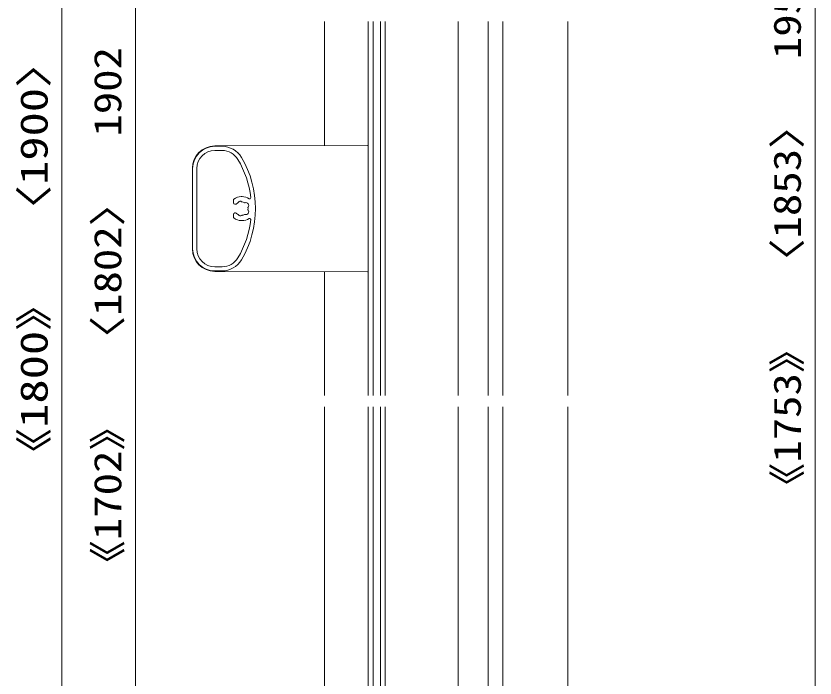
# Model space of a CAD drawing. Units: millimetres on the paper, scale 1:3. Extents: x -305 to 305, y -152 to 152.
# Drawn here: x -37.8 to 33.4, y -11.5 to 47.5 of the extents above; entities that cross this region are included whole.
import ezdxf
from ezdxf.enums import TextEntityAlignment as Align

# ---------------------------------------------------------------- set-up
doc = ezdxf.new("R2010")
doc.units = ezdxf.units.MM
doc.layers.add('0-3_HV', color=7, linetype='Continuous', lineweight=9)
doc.styles.add('ＭＳ ゴシック', font='')
doc.styles.get('ＭＳ ゴシック').set_extended_font_data('MS Gothic')

msp = doc.modelspace()

# ---------------------------------------------------------------- linework, layer by layer
at = {"layer": '0-3_HV'}
for p, q in [((-33.733, 111.537), (-33.733, -51.464)), ((33.373, 100.87), (33.373, -46.464)), ((-27.168, -45.464), (-27.168, 84.87)), ((-10.327, 47.037), (-10.327, 35.994)), ((-6.427, 47.037), (-6.427, 13.703)), ((-5.994, 47.037), (-5.994, 13.703)), ((-5.327, 47.037), (-5.327, 13.703)), ((-4.927, 47.037), (-4.927, 13.703)), ((1.573, 47.037), (1.573, 13.703)), ((4.239, 47.037), (4.239, 13.703)), ((5.573, 47.037), (5.573, 13.703)), ((11.339, 13.703), (11.339, 47.037)), ((-20.111, 35.92), (-19.45, 35.92)), ((-20.101, 35.96), (-19.427, 35.962)), ((-19.431, 35.962), (-6.494, 36.008)), ((-20.111, 35.553), (-19.45, 35.553)), ((-18.03, 35.401), (-18.029, 35.401)), ((-22.094, 26.78), (-22.094, 33.96)), ((-22.094, 33.953), (-22.094, 26.786)), ((-22.077, 26.786), (-22.077, 33.953)), ((-21.711, 26.786), (-21.711, 33.953)), ((-5.953, 32.186), (-5.956, 32.186)), ((-17.678, 31.436), (-17.744, 31.436)), ((-18.444, 31.128), (-18.444, 30.886)), ((-18.311, 30.753), (-18.264, 30.753)), ((-18.264, 29.986), (-18.311, 29.986)), ((-18.444, 29.853), (-18.444, 29.612)), ((-17.744, 29.303), (-17.678, 29.303)), ((-5.956, 28.554), (-5.953, 28.554)), ((-19.45, 25.186), (-20.111, 25.186)), ((-19.45, 24.82), (-20.111, 24.82)), ((-6.494, 24.732), (-20.101, 24.78)), ((-10.327, 24.745), (-10.327, 13.703)), ((-10.327, 12.703), (-10.327, -49.464)), ((-6.427, 12.703), (-6.427, -43.464)), ((-5.994, 12.703), (-5.994, -34.658)), ((-5.327, 12.703), (-5.327, -36.797)), ((-4.927, 12.703), (-4.927, -36.79)), ((1.573, 12.703), (1.573, -42.53)), ((4.239, 12.703), (4.239, -36.397)), ((5.573, 12.703), (5.573, -36.397)), ((11.339, -46.464), (11.339, 12.703))]:
    msp.add_line(p, q, dxfattribs=at)
for centre, radius, start, end in [((-20.094, 33.96), 2, 90.2, 180), ((-20.111, 33.953), 1.967, 90, 180), ((-19.45, 33.92), 2, 30.63515, 90), ((-20.111, 33.953), 1.6, 90, 180), ((-19.45, 33.92), 1.633, 30.63515, 90), ((-25.444, 30.37), 8.967, 329.36485, 30.63515), ((-25.444, 30.37), 8.6, 6.54862, 30.63515), ((-17.744, 30.37), 1.067, 90, 128.36651), ((-17.678, 30.27), 1.167, 57.59256, 90), ((-16.999, 31.339), 0.1, 237.59256, 6.54862), ((-18.344, 31.128), 0.1, 128.36651, 180), ((-18.311, 30.886), 0.133, 180, 270), ((-18.264, 30.886), 0.133, 270, 315.20717), ((-17.744, 30.37), 0.6, 116.2602, 135.20717), ((-18.039, 30.968), 0.0667, 296.2602, 333.1301), ((-17.831, 30.862), 0.167, 46.8699, 153.1301), ((-17.671, 31.033), 0.0667, 226.8699, 263.7398), ((-17.744, 30.37), 0.6, 61.96926, 83.7398), ((-17.431, 30.958), 0.0667, 241.96926, 287.70039), ((-17.334, 30.657), 0.25, 322.29961, 107.70039), ((-18.311, 29.853), 0.133, 90, 180), ((-18.264, 29.853), 0.133, 44.79283, 90), ((-17.744, 30.37), 0.6, 224.79283, 243.7398), ((-17.334, 30.083), 0.25, 252.29961, 37.70039), ((-17.084, 30.463), 0.0667, 142.29961, 188.03074), ((-17.084, 30.277), 0.0667, 171.96926, 217.70039), ((-17.744, 30.37), 0.6, 351.96926, 8.03074), ((-18.344, 29.612), 0.1, 180, 231.63349), ((-17.744, 30.37), 1.067, 231.63349, 270), ((-25.444, 30.37), 8.6, 329.36485, 353.45138), ((-18.039, 29.772), 0.0667, 26.8699, 63.7398), ((-17.831, 29.877), 0.167, 206.8699, 313.1301), ((-17.671, 29.707), 0.0667, 96.2602, 133.1301), ((-17.744, 30.37), 0.6, 276.2602, 298.03074), ((-17.678, 30.47), 1.167, 270, 302.40744), ((-17.431, 29.781), 0.0667, 72.29961, 118.03074), ((-16.999, 29.4), 0.1, 353.45138, 122.40744), ((-20.094, 26.78), 2, 180, 269.8), ((-20.111, 26.786), 1.967, 180, 270), ((-20.111, 26.786), 1.6, 180, 270), ((-19.45, 26.82), 1.633, 270, 329.36485), ((-19.45, 26.82), 2, 270, 329.36485)]:
    msp.add_arc(centre, radius, start, end, dxfattribs=at)

# ---------------------------------------------------------------- texts
at = {"layer": '0-3_HV', "style": 'ＭＳ ゴシック'}
for s, width, p in [('《1800》\u3000〈1900〉\u30002000', 1.3, (-34.263, 6.5)), ('《1753》\u3000〈1853〉\u30001953', 1.2, (32.843, 3.729)), ('《1702》\u3000〈1802〉\u30001902', 1.2, (-27.698, -3.174))]:
    msp.add_text(s, height=2.444, rotation=90, dxfattribs=dict(at, width=width)).set_placement(p, align=Align.BOTTOM_LEFT)

doc.saveas('drawing.dxf')
